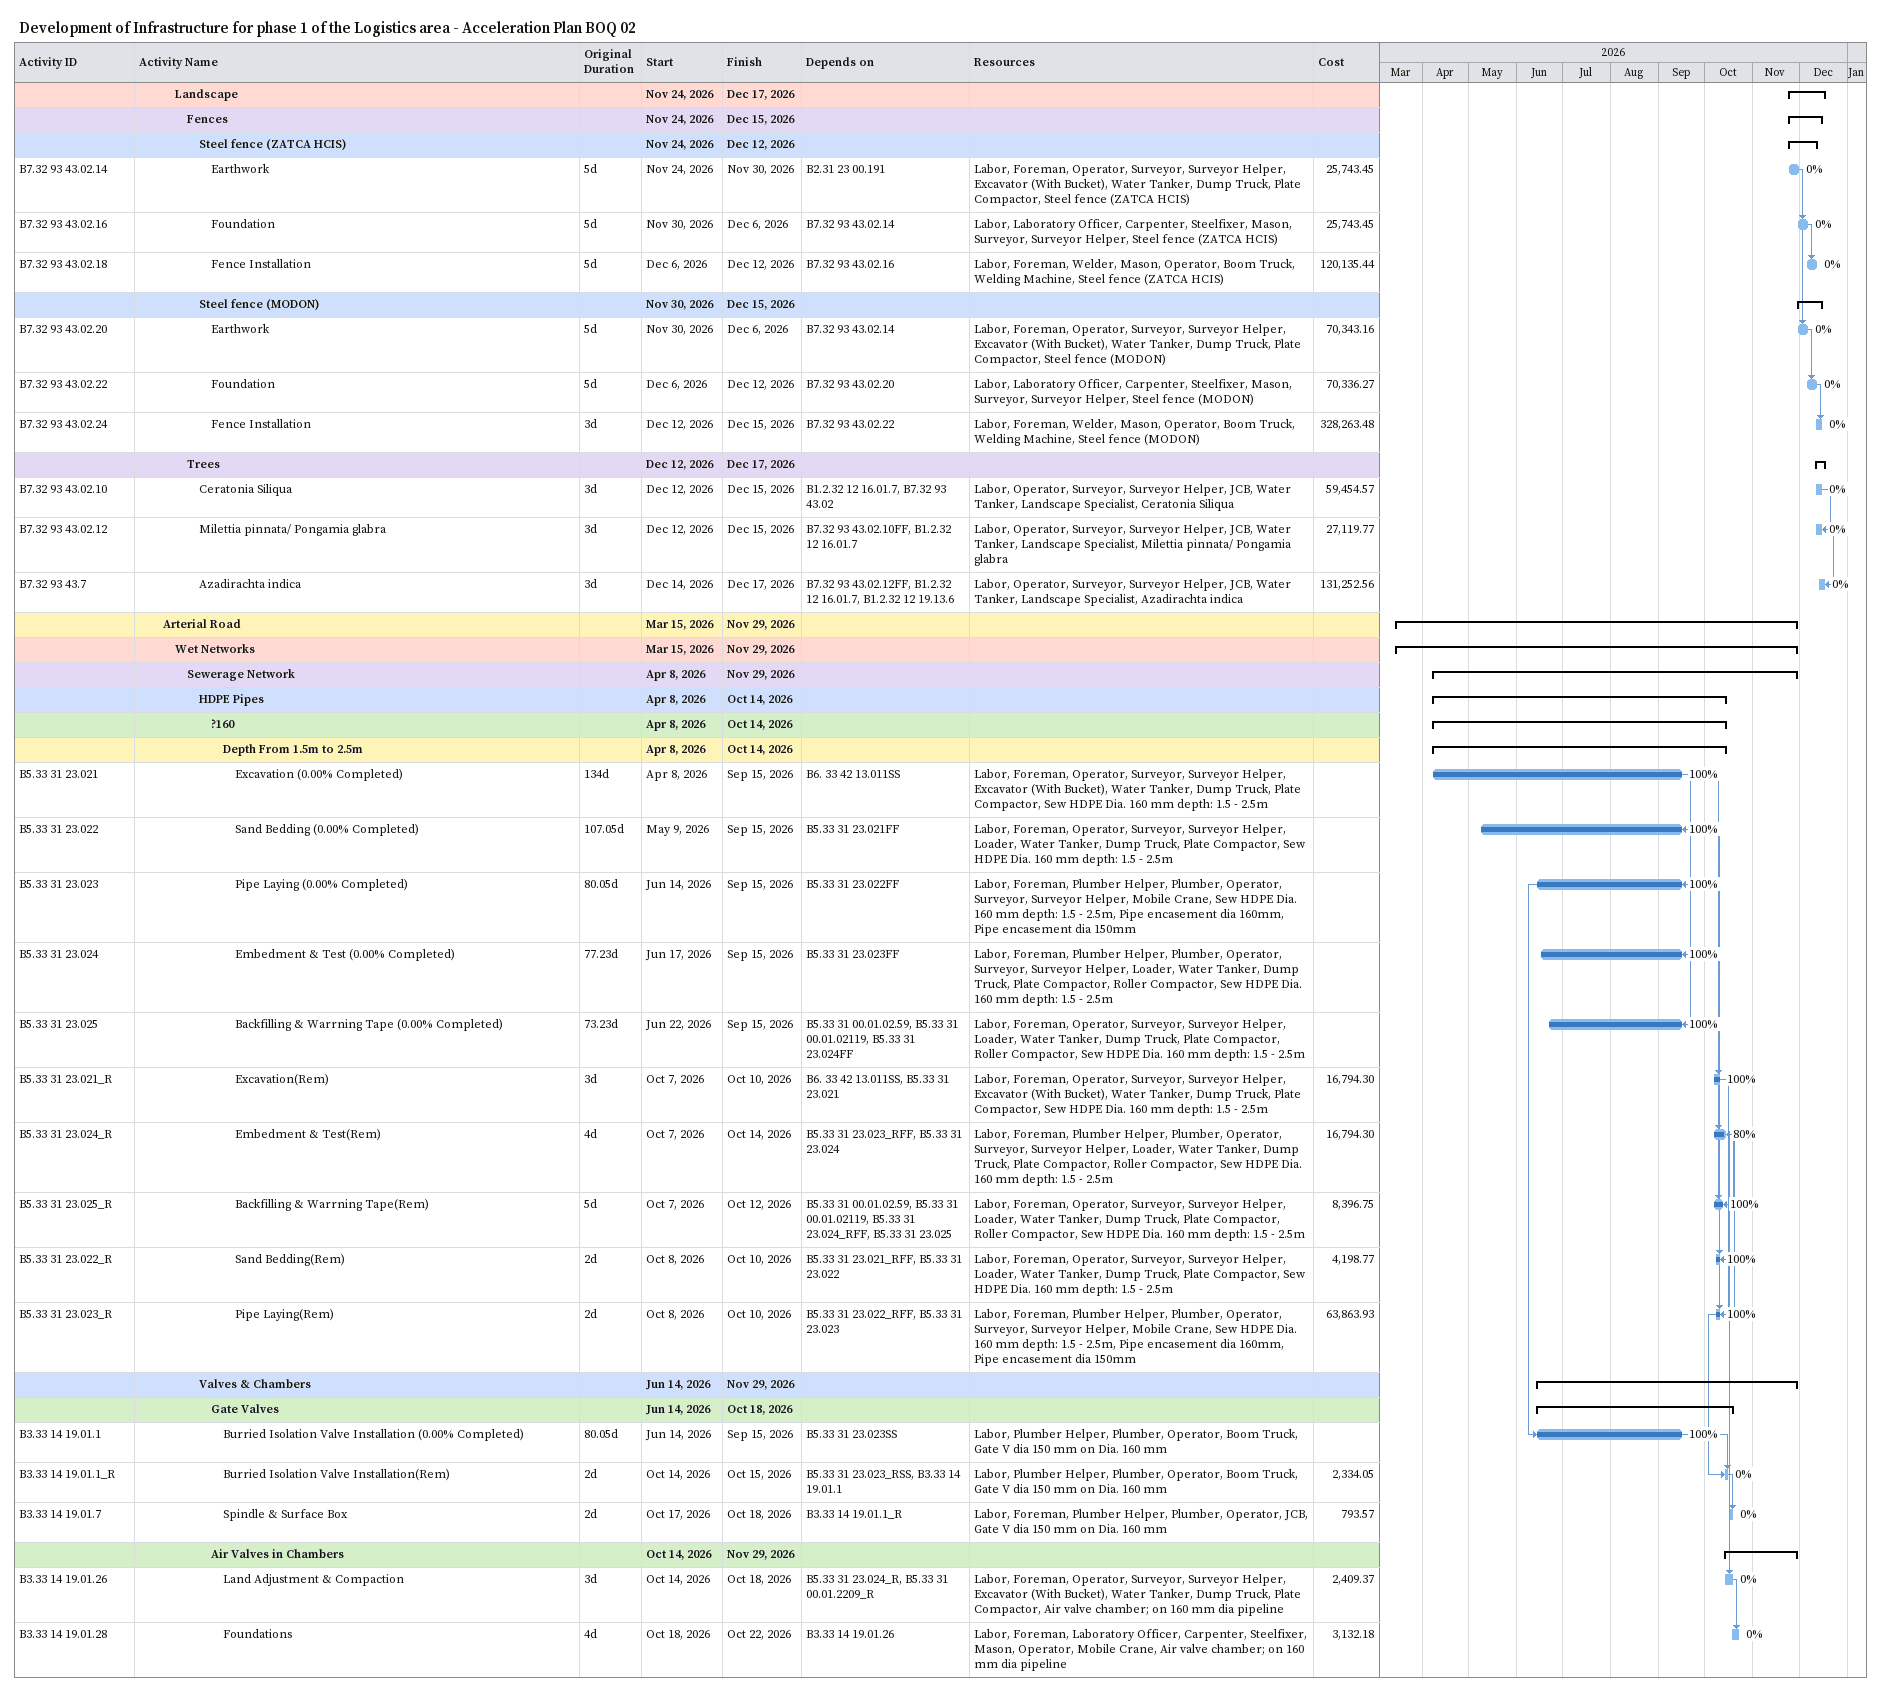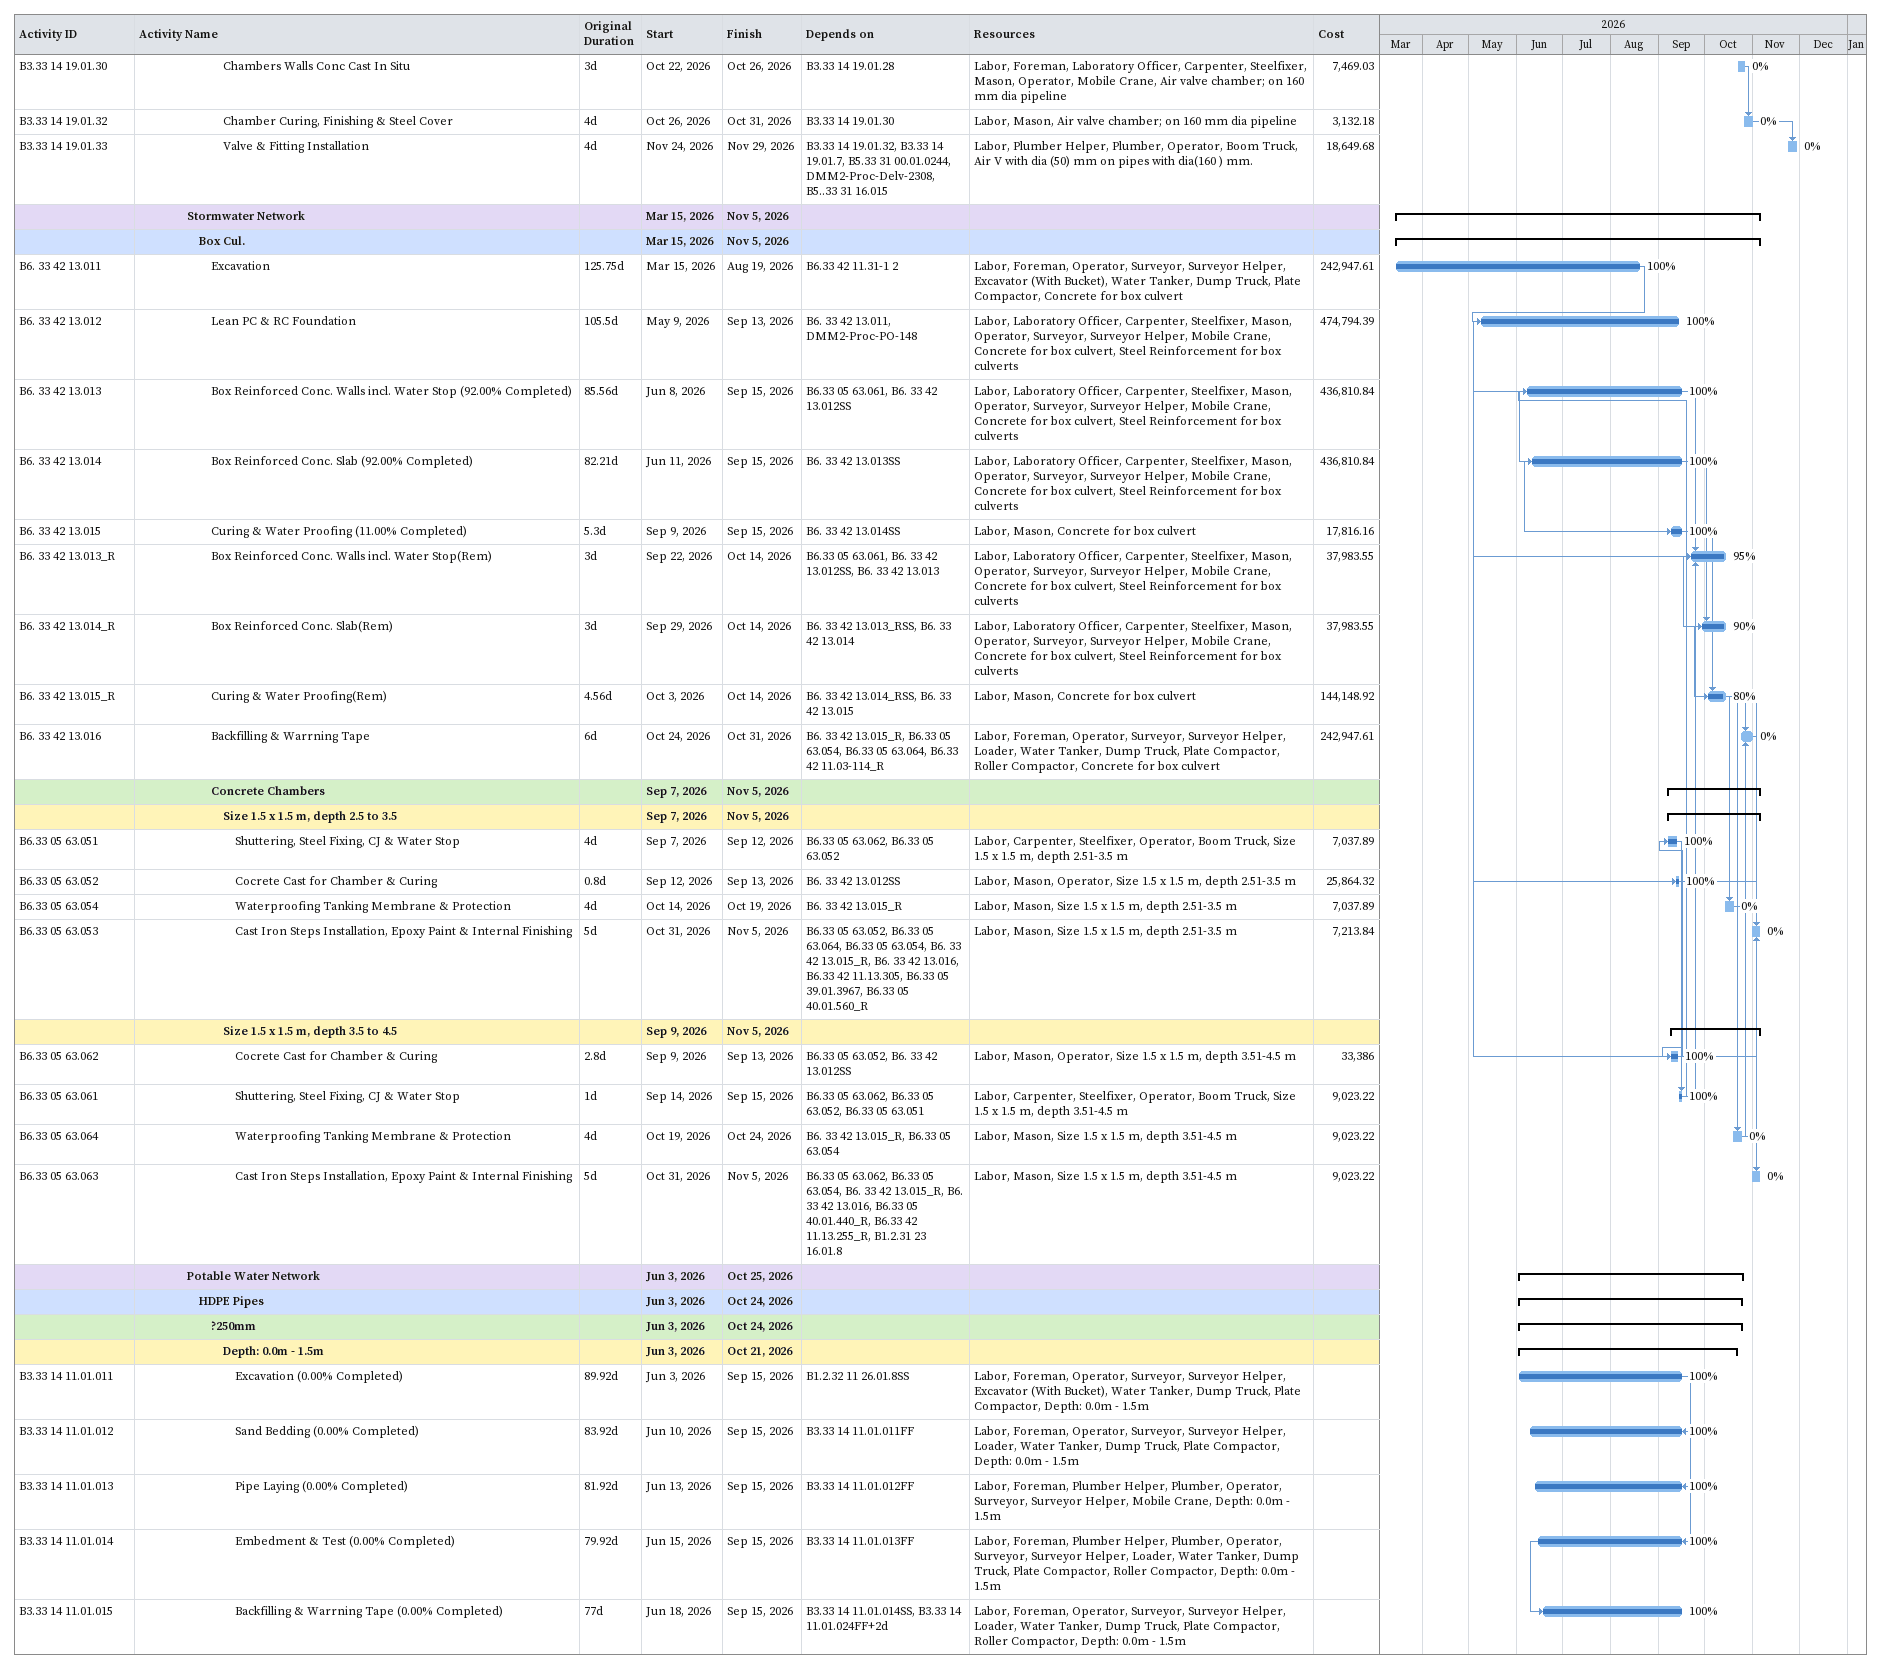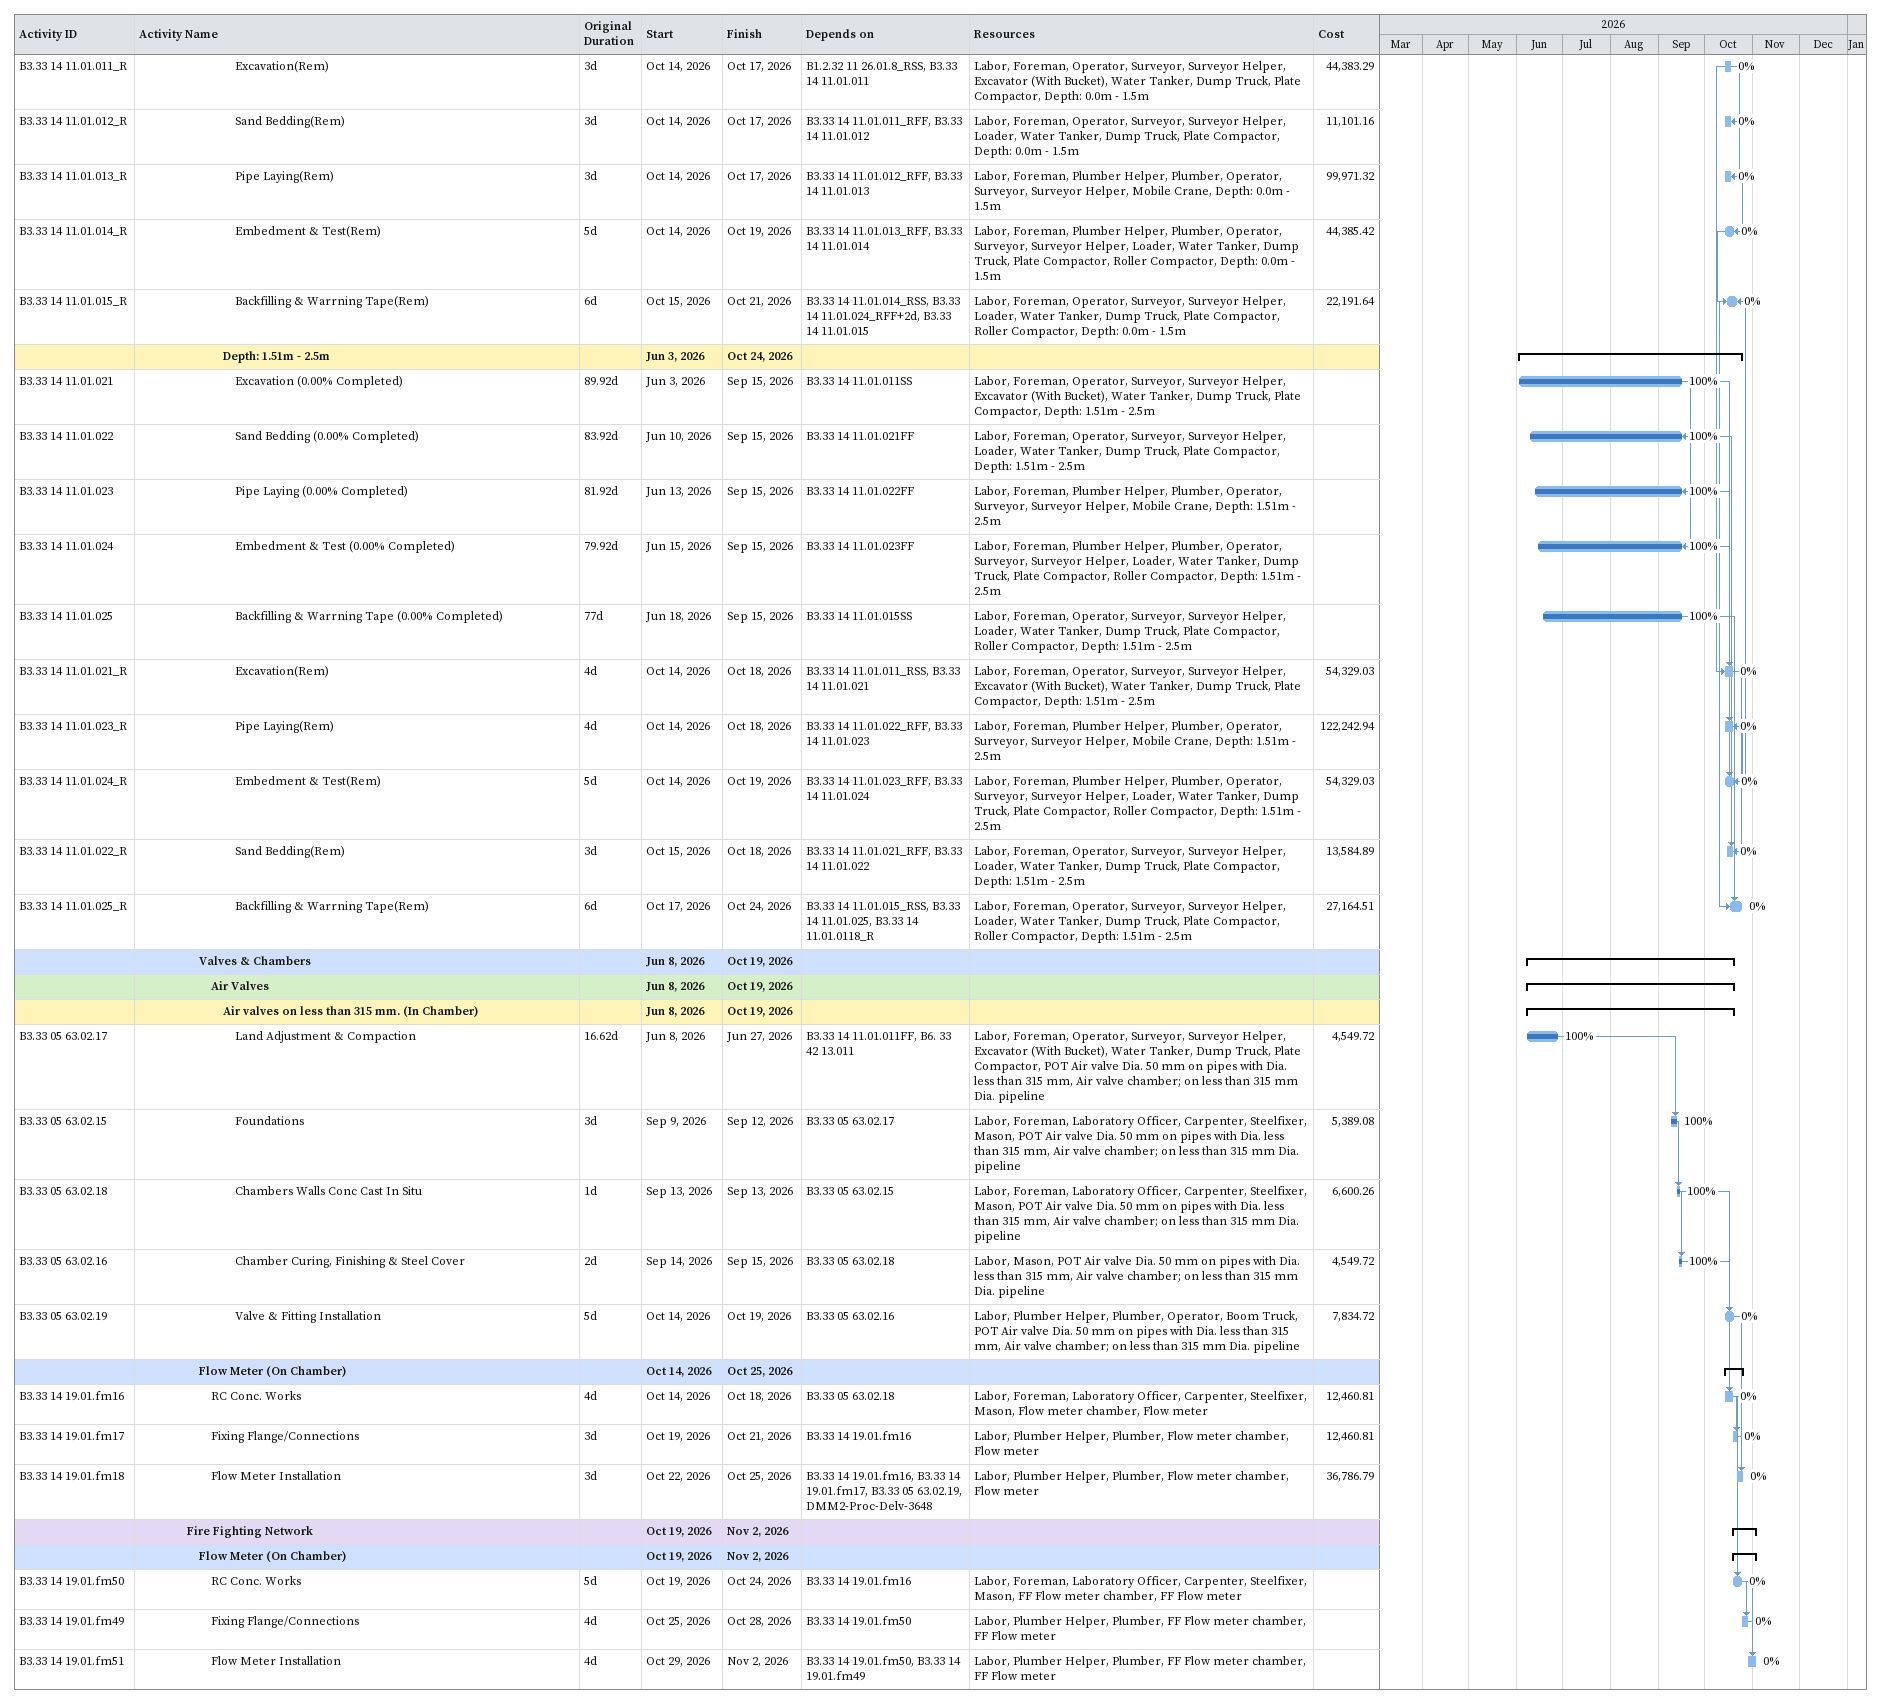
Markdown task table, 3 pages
Development of Infrastructure for phase 1 of the Logistics area - Acceleration Plan BOQ 02

| ID | Level | Task | Original duration | Start | Finish | Predecessors | Resources | % complete | Cost |
|---|---|---|---|---|---|---|---|---|---|
|  | 4 | **Landscape** |  | 2026-11-24 | 2026-12-17 |  |  |  |  |
|  | 5 | **Fences** |  | 2026-11-24 | 2026-12-15 |  |  |  |  |
|  | 6 | **Steel fence (ZATCA HCIS)** |  | 2026-11-24 | 2026-12-12 |  |  |  |  |
| B7.32 93 43.02.14 | 7 | Earthwork | 5d | 2026-11-24 | 2026-11-30 | B2.31 23 00.191 | Labor, Foreman, Operator, Surveyor, Surveyor Helper, Excavator (With Bucket), Water Tanker, Dump Truck, Plate Compactor, Steel fence (ZATCA HCIS) | 0 | 25743.45 |
| B7.32 93 43.02.16 | 7 | Foundation | 5d | 2026-11-30 | 2026-12-06 | B7.32 93 43.02.14 | Labor, Laboratory Officer, Carpenter, Steelfixer, Mason, Surveyor, Surveyor Helper, Steel fence (ZATCA HCIS) | 0 | 25743.45 |
| B7.32 93 43.02.18 | 7 | Fence Installation | 5d | 2026-12-06 | 2026-12-12 | B7.32 93 43.02.16 | Labor, Foreman, Welder, Mason, Operator, Boom Truck, Welding Machine, Steel fence (ZATCA HCIS) | 0 | 120135.44 |
|  | 6 | **Steel fence (MODON)** |  | 2026-11-30 | 2026-12-15 |  |  |  |  |
| B7.32 93 43.02.20 | 7 | Earthwork | 5d | 2026-11-30 | 2026-12-06 | B7.32 93 43.02.14 | Labor, Foreman, Operator, Surveyor, Surveyor Helper, Excavator (With Bucket), Water Tanker, Dump Truck, Plate Compactor, Steel fence (MODON) | 0 | 70343.16 |
| B7.32 93 43.02.22 | 7 | Foundation | 5d | 2026-12-06 | 2026-12-12 | B7.32 93 43.02.20 | Labor, Laboratory Officer, Carpenter, Steelfixer, Mason, Surveyor, Surveyor Helper, Steel fence (MODON) | 0 | 70336.27 |
| B7.32 93 43.02.24 | 7 | Fence Installation | 3d | 2026-12-12 | 2026-12-15 | B7.32 93 43.02.22 | Labor, Foreman, Welder, Mason, Operator, Boom Truck, Welding Machine, Steel fence (MODON) | 0 | 328263.48 |
|  | 5 | **Trees** |  | 2026-12-12 | 2026-12-17 |  |  |  |  |
| B7.32 93 43.02.10 | 6 | Ceratonia Siliqua | 3d | 2026-12-12 | 2026-12-15 | B1.2.32 12 16.01.7, B7.32 93 43.02 | Labor, Operator, Surveyor, Surveyor Helper, JCB, Water Tanker, Landscape Specialist, Ceratonia Siliqua | 0 | 59454.57 |
| B7.32 93 43.02.12 | 6 | Milettia pinnata/ Pongamia glabra | 3d | 2026-12-12 | 2026-12-15 | B7.32 93 43.02.10FF, B1.2.32 12 16.01.7 | Labor, Operator, Surveyor, Surveyor Helper, JCB, Water Tanker, Landscape Specialist, Milettia pinnata/ Pongamia glabra | 0 | 27119.77 |
| B7.32 93 43.7 | 6 | Azadirachta indica | 3d | 2026-12-14 | 2026-12-17 | B7.32 93 43.02.12FF, B1.2.32 12 16.01.7, B1.2.32 12 19.13.6 | Labor, Operator, Surveyor, Surveyor Helper, JCB, Water Tanker, Landscape Specialist, Azadirachta indica | 0 | 131252.56 |
|  | 3 | **Arterial Road** |  | 2026-03-15 | 2026-11-29 |  |  |  |  |
|  | 4 | **Wet Networks** |  | 2026-03-15 | 2026-11-29 |  |  |  |  |
|  | 5 | **Sewerage Network** |  | 2026-04-08 | 2026-11-29 |  |  |  |  |
|  | 6 | **HDPE Pipes** |  | 2026-04-08 | 2026-10-14 |  |  |  |  |
|  | 7 | **?160** |  | 2026-04-08 | 2026-10-14 |  |  |  |  |
|  | 8 | **Depth From 1.5m to 2.5m** |  | 2026-04-08 | 2026-10-14 |  |  |  |  |
| B5.33 31 23.021 | 9 | Excavation (0.00% Completed) | 134d | 2026-04-08 | 2026-09-15 | B6. 33 42 13.011SS | Labor, Foreman, Operator, Surveyor, Surveyor Helper, Excavator (With Bucket), Water Tanker, Dump Truck, Plate Compactor, Sew HDPE Dia. 160 mm depth: 1.5 - 2.5m | 100 |  |
| B5.33 31 23.022 | 9 | Sand Bedding (0.00% Completed) | 107.05d | 2026-05-09 | 2026-09-15 | B5.33 31 23.021FF | Labor, Foreman, Operator, Surveyor, Surveyor Helper, Loader, Water Tanker, Dump Truck, Plate Compactor, Sew HDPE Dia. 160 mm depth: 1.5 - 2.5m | 100 |  |
| B5.33 31 23.023 | 9 | Pipe Laying (0.00% Completed) | 80.05d | 2026-06-14 | 2026-09-15 | B5.33 31 23.022FF | Labor, Foreman, Plumber Helper, Plumber, Operator, Surveyor, Surveyor Helper, Mobile Crane, Sew HDPE Dia. 160 mm depth: 1.5 - 2.5m, Pipe encasement dia 160mm, Pipe encasement dia 150mm | 100 |  |
| B5.33 31 23.024 | 9 | Embedment & Test (0.00% Completed) | 77.23d | 2026-06-17 | 2026-09-15 | B5.33 31 23.023FF | Labor, Foreman, Plumber Helper, Plumber, Operator, Surveyor, Surveyor Helper, Loader, Water Tanker, Dump Truck, Plate Compactor, Roller Compactor, Sew HDPE Dia. 160 mm depth: 1.5 - 2.5m | 100 |  |
| B5.33 31 23.025 | 9 | Backfilling & Warrning Tape (0.00% Completed) | 73.23d | 2026-06-22 | 2026-09-15 | B5.33 31 00.01.02.59, B5.33 31 00.01.02119, B5.33 31 23.024FF | Labor, Foreman, Operator, Surveyor, Surveyor Helper, Loader, Water Tanker, Dump Truck, Plate Compactor, Roller Compactor, Sew HDPE Dia. 160 mm depth: 1.5 - 2.5m | 100 |  |
| B5.33 31 23.021_R | 9 | Excavation(Rem) | 3d | 2026-10-07 | 2026-10-10 | B6. 33 42 13.011SS, B5.33 31 23.021 | Labor, Foreman, Operator, Surveyor, Surveyor Helper, Excavator (With Bucket), Water Tanker, Dump Truck, Plate Compactor, Sew HDPE Dia. 160 mm depth: 1.5 - 2.5m | 100 | 16794.30 |
| B5.33 31 23.024_R | 9 | Embedment & Test(Rem) | 4d | 2026-10-07 | 2026-10-14 | B5.33 31 23.023_RFF, B5.33 31 23.024 | Labor, Foreman, Plumber Helper, Plumber, Operator, Surveyor, Surveyor Helper, Loader, Water Tanker, Dump Truck, Plate Compactor, Roller Compactor, Sew HDPE Dia. 160 mm depth: 1.5 - 2.5m | 80 | 16794.30 |
| B5.33 31 23.025_R | 9 | Backfilling & Warrning Tape(Rem) | 5d | 2026-10-07 | 2026-10-12 | B5.33 31 00.01.02.59, B5.33 31 00.01.02119, B5.33 31 23.024_RFF, B5.33 31 23.025 | Labor, Foreman, Operator, Surveyor, Surveyor Helper, Loader, Water Tanker, Dump Truck, Plate Compactor, Roller Compactor, Sew HDPE Dia. 160 mm depth: 1.5 - 2.5m | 100 | 8396.75 |
| B5.33 31 23.022_R | 9 | Sand Bedding(Rem) | 2d | 2026-10-08 | 2026-10-10 | B5.33 31 23.021_RFF, B5.33 31 23.022 | Labor, Foreman, Operator, Surveyor, Surveyor Helper, Loader, Water Tanker, Dump Truck, Plate Compactor, Sew HDPE Dia. 160 mm depth: 1.5 - 2.5m | 100 | 4198.77 |
| B5.33 31 23.023_R | 9 | Pipe Laying(Rem) | 2d | 2026-10-08 | 2026-10-10 | B5.33 31 23.022_RFF, B5.33 31 23.023 | Labor, Foreman, Plumber Helper, Plumber, Operator, Surveyor, Surveyor Helper, Mobile Crane, Sew HDPE Dia. 160 mm depth: 1.5 - 2.5m, Pipe encasement dia 160mm, Pipe encasement dia 150mm | 100 | 63863.93 |
|  | 6 | **Valves & Chambers** |  | 2026-06-14 | 2026-11-29 |  |  |  |  |
|  | 7 | **Gate Valves** |  | 2026-06-14 | 2026-10-18 |  |  |  |  |
| B3.33 14 19.01.1 | 8 | Burried Isolation Valve Installation (0.00% Completed) | 80.05d | 2026-06-14 | 2026-09-15 | B5.33 31 23.023SS | Labor, Plumber Helper, Plumber, Operator, Boom Truck, Gate V dia 150 mm on Dia. 160 mm | 100 |  |
| B3.33 14 19.01.1_R | 8 | Burried Isolation Valve Installation(Rem) | 2d | 2026-10-14 | 2026-10-15 | B5.33 31 23.023_RSS, B3.33 14 19.01.1 | Labor, Plumber Helper, Plumber, Operator, Boom Truck, Gate V dia 150 mm on Dia. 160 mm | 0 | 2334.05 |
| B3.33 14 19.01.7 | 8 | Spindle & Surface Box | 2d | 2026-10-17 | 2026-10-18 | B3.33 14 19.01.1_R | Labor, Foreman, Plumber Helper, Plumber, Operator, JCB, Gate V dia 150 mm on Dia. 160 mm | 0 | 793.57 |
|  | 7 | **Air Valves in Chambers** |  | 2026-10-14 | 2026-11-29 |  |  |  |  |
| B3.33 14 19.01.26 | 8 | Land Adjustment & Compaction | 3d | 2026-10-14 | 2026-10-18 | B5.33 31 23.024_R, B5.33 31 00.01.2209_R | Labor, Foreman, Operator, Surveyor, Surveyor Helper, Excavator (With Bucket), Water Tanker, Dump Truck, Plate Compactor, Air valve chamber; on 160 mm dia pipeline | 0 | 2409.37 |
| B3.33 14 19.01.28 | 8 | Foundations | 4d | 2026-10-18 | 2026-10-22 | B3.33 14 19.01.26 | Labor, Foreman, Laboratory Officer, Carpenter, Steelfixer, Mason, Operator, Mobile Crane, Air valve chamber; on 160 mm dia pipeline | 0 | 3132.18 |
| B3.33 14 19.01.30 | 8 | Chambers Walls Conc Cast In Situ | 3d | 2026-10-22 | 2026-10-26 | B3.33 14 19.01.28 | Labor, Foreman, Laboratory Officer, Carpenter, Steelfixer, Mason, Operator, Mobile Crane, Air valve chamber; on 160 mm dia pipeline | 0 | 7469.03 |
| B3.33 14 19.01.32 | 8 | Chamber Curing, Finishing & Steel Cover | 4d | 2026-10-26 | 2026-10-31 | B3.33 14 19.01.30 | Labor, Mason, Air valve chamber; on 160 mm dia pipeline | 0 | 3132.18 |
| B3.33 14 19.01.33 | 8 | Valve & Fitting Installation | 4d | 2026-11-24 | 2026-11-29 | B3.33 14 19.01.32, B3.33 14 19.01.7, B5.33 31 00.01.0244, DMM2-Proc-Delv-2308, B5..33 31 16.015 | Labor, Plumber Helper, Plumber, Operator, Boom Truck, Air V with dia (50) mm on pipes with dia(160 ) mm. | 0 | 18649.68 |
|  | 5 | **Stormwater Network** |  | 2026-03-15 | 2026-11-05 |  |  |  |  |
|  | 6 | **Box Cul.** |  | 2026-03-15 | 2026-11-05 |  |  |  |  |
| B6. 33 42 13.011 | 7 | Excavation | 125.75d | 2026-03-15 | 2026-08-19 | B6.33 42 11.31-1 2 | Labor, Foreman, Operator, Surveyor, Surveyor Helper, Excavator (With Bucket), Water Tanker, Dump Truck, Plate Compactor, Concrete for box culvert | 100 | 242947.61 |
| B6. 33 42 13.012 | 7 | Lean PC & RC Foundation | 105.5d | 2026-05-09 | 2026-09-13 | B6. 33 42 13.011, DMM2-Proc-PO-148 | Labor, Laboratory Officer, Carpenter, Steelfixer, Mason, Operator, Surveyor, Surveyor Helper, Mobile Crane, Concrete for box culvert, Steel Reinforcement for box culverts | 100 | 474794.39 |
| B6. 33 42 13.013 | 7 | Box Reinforced Conc. Walls incl. Water Stop (92.00% Completed) | 85.56d | 2026-06-08 | 2026-09-15 | B6.33 05 63.061, B6. 33 42 13.012SS | Labor, Laboratory Officer, Carpenter, Steelfixer, Mason, Operator, Surveyor, Surveyor Helper, Mobile Crane, Concrete for box culvert, Steel Reinforcement for box culverts | 100 | 436810.84 |
| B6. 33 42 13.014 | 7 | Box Reinforced Conc. Slab (92.00% Completed) | 82.21d | 2026-06-11 | 2026-09-15 | B6. 33 42 13.013SS | Labor, Laboratory Officer, Carpenter, Steelfixer, Mason, Operator, Surveyor, Surveyor Helper, Mobile Crane, Concrete for box culvert, Steel Reinforcement for box culverts | 100 | 436810.84 |
| B6. 33 42 13.015 | 7 | Curing & Water Proofing (11.00% Completed) | 5.3d | 2026-09-09 | 2026-09-15 | B6. 33 42 13.014SS | Labor, Mason, Concrete for box culvert | 100 | 17816.16 |
| B6. 33 42 13.013_R | 7 | Box Reinforced Conc. Walls incl. Water Stop(Rem) | 3d | 2026-09-22 | 2026-10-14 | B6.33 05 63.061, B6. 33 42 13.012SS, B6. 33 42 13.013 | Labor, Laboratory Officer, Carpenter, Steelfixer, Mason, Operator, Surveyor, Surveyor Helper, Mobile Crane, Concrete for box culvert, Steel Reinforcement for box culverts | 95 | 37983.55 |
| B6. 33 42 13.014_R | 7 | Box Reinforced Conc. Slab(Rem) | 3d | 2026-09-29 | 2026-10-14 | B6. 33 42 13.013_RSS, B6. 33 42 13.014 | Labor, Laboratory Officer, Carpenter, Steelfixer, Mason, Operator, Surveyor, Surveyor Helper, Mobile Crane, Concrete for box culvert, Steel Reinforcement for box culverts | 90 | 37983.55 |
| B6. 33 42 13.015_R | 7 | Curing & Water Proofing(Rem) | 4.56d | 2026-10-03 | 2026-10-14 | B6. 33 42 13.014_RSS, B6. 33 42 13.015 | Labor, Mason, Concrete for box culvert | 80 | 144148.92 |
| B6. 33 42 13.016 | 7 | Backfilling & Warrning Tape | 6d | 2026-10-24 | 2026-10-31 | B6. 33 42 13.015_R, B6.33 05 63.054, B6.33 05 63.064, B6.33 42 11.03-114_R | Labor, Foreman, Operator, Surveyor, Surveyor Helper, Loader, Water Tanker, Dump Truck, Plate Compactor, Roller Compactor, Concrete for box culvert | 0 | 242947.61 |
|  | 7 | **Concrete Chambers** |  | 2026-09-07 | 2026-11-05 |  |  |  |  |
|  | 8 | **Size 1.5 x 1.5 m, depth 2.5 to 3.5** |  | 2026-09-07 | 2026-11-05 |  |  |  |  |
| B6.33 05 63.051 | 9 | Shuttering, Steel Fixing, CJ & Water Stop | 4d | 2026-09-07 | 2026-09-12 | B6.33 05 63.062, B6.33 05 63.052 | Labor, Carpenter, Steelfixer, Operator, Boom Truck, Size 1.5 x 1.5 m, depth 2.51-3.5 m | 100 | 7037.89 |
| B6.33 05 63.052 | 9 | Cocrete Cast for Chamber & Curing | 0.8d | 2026-09-12 | 2026-09-13 | B6. 33 42 13.012SS | Labor, Mason, Operator, Size 1.5 x 1.5 m, depth 2.51-3.5 m | 100 | 25864.32 |
| B6.33 05 63.054 | 9 | Waterproofing Tanking Membrane & Protection | 4d | 2026-10-14 | 2026-10-19 | B6. 33 42 13.015_R | Labor, Mason, Size 1.5 x 1.5 m, depth 2.51-3.5 m | 0 | 7037.89 |
| B6.33 05 63.053 | 9 | Cast Iron Steps Installation, Epoxy Paint & Internal Finishing | 5d | 2026-10-31 | 2026-11-05 | B6.33 05 63.052, B6.33 05 63.064, B6.33 05 63.054, B6. 33 42 13.015_R, B6. 33 42 13.016, B6.33 42 11.13.305, B6.33 05 39.01.3967, B6.33 05 40.01.560_R | Labor, Mason, Size 1.5 x 1.5 m, depth 2.51-3.5 m | 0 | 7213.84 |
|  | 8 | **Size 1.5 x 1.5 m, depth 3.5 to 4.5** |  | 2026-09-09 | 2026-11-05 |  |  |  |  |
| B6.33 05 63.062 | 9 | Cocrete Cast for Chamber & Curing | 2.8d | 2026-09-09 | 2026-09-13 | B6.33 05 63.052, B6. 33 42 13.012SS | Labor, Mason, Operator, Size 1.5 x 1.5 m, depth 3.51-4.5 m | 100 | 33386 |
| B6.33 05 63.061 | 9 | Shuttering, Steel Fixing, CJ & Water Stop | 1d | 2026-09-14 | 2026-09-15 | B6.33 05 63.062, B6.33 05 63.052, B6.33 05 63.051 | Labor, Carpenter, Steelfixer, Operator, Boom Truck, Size 1.5 x 1.5 m, depth 3.51-4.5 m | 100 | 9023.22 |
| B6.33 05 63.064 | 9 | Waterproofing Tanking Membrane & Protection | 4d | 2026-10-19 | 2026-10-24 | B6. 33 42 13.015_R, B6.33 05 63.054 | Labor, Mason, Size 1.5 x 1.5 m, depth 3.51-4.5 m | 0 | 9023.22 |
| B6.33 05 63.063 | 9 | Cast Iron Steps Installation, Epoxy Paint & Internal Finishing | 5d | 2026-10-31 | 2026-11-05 | B6.33 05 63.062, B6.33 05 63.054, B6. 33 42 13.015_R, B6. 33 42 13.016, B6.33 05 40.01.440_R, B6.33 42 11.13.255_R, B1.2.31 23 16.01.8 | Labor, Mason, Size 1.5 x 1.5 m, depth 3.51-4.5 m | 0 | 9023.22 |
|  | 5 | **Potable Water Network** |  | 2026-06-03 | 2026-10-25 |  |  |  |  |
|  | 6 | **HDPE Pipes** |  | 2026-06-03 | 2026-10-24 |  |  |  |  |
|  | 7 | **?250mm** |  | 2026-06-03 | 2026-10-24 |  |  |  |  |
|  | 8 | **Depth: 0.0m - 1.5m** |  | 2026-06-03 | 2026-10-21 |  |  |  |  |
| B3.33 14 11.01.011 | 9 | Excavation (0.00% Completed) | 89.92d | 2026-06-03 | 2026-09-15 | B1.2.32 11 26.01.8SS | Labor, Foreman, Operator, Surveyor, Surveyor Helper, Excavator (With Bucket), Water Tanker, Dump Truck, Plate Compactor, Depth: 0.0m - 1.5m | 100 |  |
| B3.33 14 11.01.012 | 9 | Sand Bedding (0.00% Completed) | 83.92d | 2026-06-10 | 2026-09-15 | B3.33 14 11.01.011FF | Labor, Foreman, Operator, Surveyor, Surveyor Helper, Loader, Water Tanker, Dump Truck, Plate Compactor, Depth: 0.0m - 1.5m | 100 |  |
| B3.33 14 11.01.013 | 9 | Pipe Laying (0.00% Completed) | 81.92d | 2026-06-13 | 2026-09-15 | B3.33 14 11.01.012FF | Labor, Foreman, Plumber Helper, Plumber, Operator, Surveyor, Surveyor Helper, Mobile Crane, Depth: 0.0m - 1.5m | 100 |  |
| B3.33 14 11.01.014 | 9 | Embedment & Test (0.00% Completed) | 79.92d | 2026-06-15 | 2026-09-15 | B3.33 14 11.01.013FF | Labor, Foreman, Plumber Helper, Plumber, Operator, Surveyor, Surveyor Helper, Loader, Water Tanker, Dump Truck, Plate Compactor, Roller Compactor, Depth: 0.0m - 1.5m | 100 |  |
| B3.33 14 11.01.015 | 9 | Backfilling & Warrning Tape (0.00% Completed) | 77d | 2026-06-18 | 2026-09-15 | B3.33 14 11.01.014SS, B3.33 14 11.01.024FF+2d | Labor, Foreman, Operator, Surveyor, Surveyor Helper, Loader, Water Tanker, Dump Truck, Plate Compactor, Roller Compactor, Depth: 0.0m - 1.5m | 100 |  |
| B3.33 14 11.01.011_R | 9 | Excavation(Rem) | 3d | 2026-10-14 | 2026-10-17 | B1.2.32 11 26.01.8_RSS, B3.33 14 11.01.011 | Labor, Foreman, Operator, Surveyor, Surveyor Helper, Excavator (With Bucket), Water Tanker, Dump Truck, Plate Compactor, Depth: 0.0m - 1.5m | 0 | 44383.29 |
| B3.33 14 11.01.012_R | 9 | Sand Bedding(Rem) | 3d | 2026-10-14 | 2026-10-17 | B3.33 14 11.01.011_RFF, B3.33 14 11.01.012 | Labor, Foreman, Operator, Surveyor, Surveyor Helper, Loader, Water Tanker, Dump Truck, Plate Compactor, Depth: 0.0m - 1.5m | 0 | 11101.16 |
| B3.33 14 11.01.013_R | 9 | Pipe Laying(Rem) | 3d | 2026-10-14 | 2026-10-17 | B3.33 14 11.01.012_RFF, B3.33 14 11.01.013 | Labor, Foreman, Plumber Helper, Plumber, Operator, Surveyor, Surveyor Helper, Mobile Crane, Depth: 0.0m - 1.5m | 0 | 99971.32 |
| B3.33 14 11.01.014_R | 9 | Embedment & Test(Rem) | 5d | 2026-10-14 | 2026-10-19 | B3.33 14 11.01.013_RFF, B3.33 14 11.01.014 | Labor, Foreman, Plumber Helper, Plumber, Operator, Surveyor, Surveyor Helper, Loader, Water Tanker, Dump Truck, Plate Compactor, Roller Compactor, Depth: 0.0m - 1.5m | 0 | 44385.42 |
| B3.33 14 11.01.015_R | 9 | Backfilling & Warrning Tape(Rem) | 6d | 2026-10-15 | 2026-10-21 | B3.33 14 11.01.014_RSS, B3.33 14 11.01.024_RFF+2d, B3.33 14 11.01.015 | Labor, Foreman, Operator, Surveyor, Surveyor Helper, Loader, Water Tanker, Dump Truck, Plate Compactor, Roller Compactor, Depth: 0.0m - 1.5m | 0 | 22191.64 |
|  | 8 | **Depth: 1.51m - 2.5m** |  | 2026-06-03 | 2026-10-24 |  |  |  |  |
| B3.33 14 11.01.021 | 9 | Excavation (0.00% Completed) | 89.92d | 2026-06-03 | 2026-09-15 | B3.33 14 11.01.011SS | Labor, Foreman, Operator, Surveyor, Surveyor Helper, Excavator (With Bucket), Water Tanker, Dump Truck, Plate Compactor, Depth: 1.51m - 2.5m | 100 |  |
| B3.33 14 11.01.022 | 9 | Sand Bedding (0.00% Completed) | 83.92d | 2026-06-10 | 2026-09-15 | B3.33 14 11.01.021FF | Labor, Foreman, Operator, Surveyor, Surveyor Helper, Loader, Water Tanker, Dump Truck, Plate Compactor, Depth: 1.51m - 2.5m | 100 |  |
| B3.33 14 11.01.023 | 9 | Pipe Laying (0.00% Completed) | 81.92d | 2026-06-13 | 2026-09-15 | B3.33 14 11.01.022FF | Labor, Foreman, Plumber Helper, Plumber, Operator, Surveyor, Surveyor Helper, Mobile Crane, Depth: 1.51m - 2.5m | 100 |  |
| B3.33 14 11.01.024 | 9 | Embedment & Test (0.00% Completed) | 79.92d | 2026-06-15 | 2026-09-15 | B3.33 14 11.01.023FF | Labor, Foreman, Plumber Helper, Plumber, Operator, Surveyor, Surveyor Helper, Loader, Water Tanker, Dump Truck, Plate Compactor, Roller Compactor, Depth: 1.51m - 2.5m | 100 |  |
| B3.33 14 11.01.025 | 9 | Backfilling & Warrning Tape (0.00% Completed) | 77d | 2026-06-18 | 2026-09-15 | B3.33 14 11.01.015SS | Labor, Foreman, Operator, Surveyor, Surveyor Helper, Loader, Water Tanker, Dump Truck, Plate Compactor, Roller Compactor, Depth: 1.51m - 2.5m | 100 |  |
| B3.33 14 11.01.021_R | 9 | Excavation(Rem) | 4d | 2026-10-14 | 2026-10-18 | B3.33 14 11.01.011_RSS, B3.33 14 11.01.021 | Labor, Foreman, Operator, Surveyor, Surveyor Helper, Excavator (With Bucket), Water Tanker, Dump Truck, Plate Compactor, Depth: 1.51m - 2.5m | 0 | 54329.03 |
| B3.33 14 11.01.023_R | 9 | Pipe Laying(Rem) | 4d | 2026-10-14 | 2026-10-18 | B3.33 14 11.01.022_RFF, B3.33 14 11.01.023 | Labor, Foreman, Plumber Helper, Plumber, Operator, Surveyor, Surveyor Helper, Mobile Crane, Depth: 1.51m - 2.5m | 0 | 122242.94 |
| B3.33 14 11.01.024_R | 9 | Embedment & Test(Rem) | 5d | 2026-10-14 | 2026-10-19 | B3.33 14 11.01.023_RFF, B3.33 14 11.01.024 | Labor, Foreman, Plumber Helper, Plumber, Operator, Surveyor, Surveyor Helper, Loader, Water Tanker, Dump Truck, Plate Compactor, Roller Compactor, Depth: 1.51m - 2.5m | 0 | 54329.03 |
| B3.33 14 11.01.022_R | 9 | Sand Bedding(Rem) | 3d | 2026-10-15 | 2026-10-18 | B3.33 14 11.01.021_RFF, B3.33 14 11.01.022 | Labor, Foreman, Operator, Surveyor, Surveyor Helper, Loader, Water Tanker, Dump Truck, Plate Compactor, Depth: 1.51m - 2.5m | 0 | 13584.89 |
| B3.33 14 11.01.025_R | 9 | Backfilling & Warrning Tape(Rem) | 6d | 2026-10-17 | 2026-10-24 | B3.33 14 11.01.015_RSS, B3.33 14 11.01.025, B3.33 14 11.01.0118_R | Labor, Foreman, Operator, Surveyor, Surveyor Helper, Loader, Water Tanker, Dump Truck, Plate Compactor, Roller Compactor, Depth: 1.51m - 2.5m | 0 | 27164.51 |
|  | 6 | **Valves & Chambers** |  | 2026-06-08 | 2026-10-19 |  |  |  |  |
|  | 7 | **Air Valves** |  | 2026-06-08 | 2026-10-19 |  |  |  |  |
|  | 8 | **Air valves on less than 315 mm. (In Chamber)** |  | 2026-06-08 | 2026-10-19 |  |  |  |  |
| B3.33 05 63.02.17 | 9 | Land Adjustment & Compaction | 16.62d | 2026-06-08 | 2026-06-27 | B3.33 14 11.01.011FF, B6. 33 42 13.011 | Labor, Foreman, Operator, Surveyor, Surveyor Helper, Excavator (With Bucket), Water Tanker, Dump Truck, Plate Compactor, POT Air valve Dia. 50 mm on pipes with Dia. less than 315 mm, Air valve chamber; on less than 315 mm Dia. pipeline | 100 | 4549.72 |
| B3.33 05 63.02.15 | 9 | Foundations | 3d | 2026-09-09 | 2026-09-12 | B3.33 05 63.02.17 | Labor, Foreman, Laboratory Officer, Carpenter, Steelfixer, Mason, POT Air valve Dia. 50 mm on pipes with Dia. less than 315 mm, Air valve chamber; on less than 315 mm Dia. pipeline | 100 | 5389.08 |
| B3.33 05 63.02.18 | 9 | Chambers Walls Conc Cast In Situ | 1d | 2026-09-13 | 2026-09-13 | B3.33 05 63.02.15 | Labor, Foreman, Laboratory Officer, Carpenter, Steelfixer, Mason, POT Air valve Dia. 50 mm on pipes with Dia. less than 315 mm, Air valve chamber; on less than 315 mm Dia. pipeline | 100 | 6600.26 |
| B3.33 05 63.02.16 | 9 | Chamber Curing, Finishing & Steel Cover | 2d | 2026-09-14 | 2026-09-15 | B3.33 05 63.02.18 | Labor, Mason, POT Air valve Dia. 50 mm on pipes with Dia. less than 315 mm, Air valve chamber; on less than 315 mm Dia. pipeline | 100 | 4549.72 |
| B3.33 05 63.02.19 | 9 | Valve & Fitting Installation | 5d | 2026-10-14 | 2026-10-19 | B3.33 05 63.02.16 | Labor, Plumber Helper, Plumber, Operator, Boom Truck, POT Air valve Dia. 50 mm on pipes with Dia. less than 315 mm, Air valve chamber; on less than 315 mm Dia. pipeline | 0 | 7834.72 |
|  | 6 | **Flow Meter (On Chamber)** |  | 2026-10-14 | 2026-10-25 |  |  |  |  |
| B3.33 14 19.01.fm16 | 7 | RC Conc. Works | 4d | 2026-10-14 | 2026-10-18 | B3.33 05 63.02.18 | Labor, Foreman, Laboratory Officer, Carpenter, Steelfixer, Mason, Flow meter chamber, Flow meter | 0 | 12460.81 |
| B3.33 14 19.01.fm17 | 7 | Fixing Flange/Connections | 3d | 2026-10-19 | 2026-10-21 | B3.33 14 19.01.fm16 | Labor, Plumber Helper, Plumber, Flow meter chamber, Flow meter | 0 | 12460.81 |
| B3.33 14 19.01.fm18 | 7 | Flow Meter Installation | 3d | 2026-10-22 | 2026-10-25 | B3.33 14 19.01.fm16, B3.33 14 19.01.fm17, B3.33 05 63.02.19, DMM2-Proc-Delv-3648 | Labor, Plumber Helper, Plumber, Flow meter chamber, Flow meter | 0 | 36786.79 |
|  | 5 | **Fire Fighting Network** |  | 2026-10-19 | 2026-11-02 |  |  |  |  |
|  | 6 | **Flow Meter (On Chamber)** |  | 2026-10-19 | 2026-11-02 |  |  |  |  |
| B3.33 14 19.01.fm50 | 7 | RC Conc. Works | 5d | 2026-10-19 | 2026-10-24 | B3.33 14 19.01.fm16 | Labor, Foreman, Laboratory Officer, Carpenter, Steelfixer, Mason, FF Flow meter chamber, FF Flow meter | 0 |  |
| B3.33 14 19.01.fm49 | 7 | Fixing Flange/Connections | 4d | 2026-10-25 | 2026-10-28 | B3.33 14 19.01.fm50 | Labor, Plumber Helper, Plumber, FF Flow meter chamber, FF Flow meter | 0 |  |
| B3.33 14 19.01.fm51 | 7 | Flow Meter Installation | 4d | 2026-10-29 | 2026-11-02 | B3.33 14 19.01.fm50, B3.33 14 19.01.fm49 | Labor, Plumber Helper, Plumber, FF Flow meter chamber, FF Flow meter | 0 |  |
